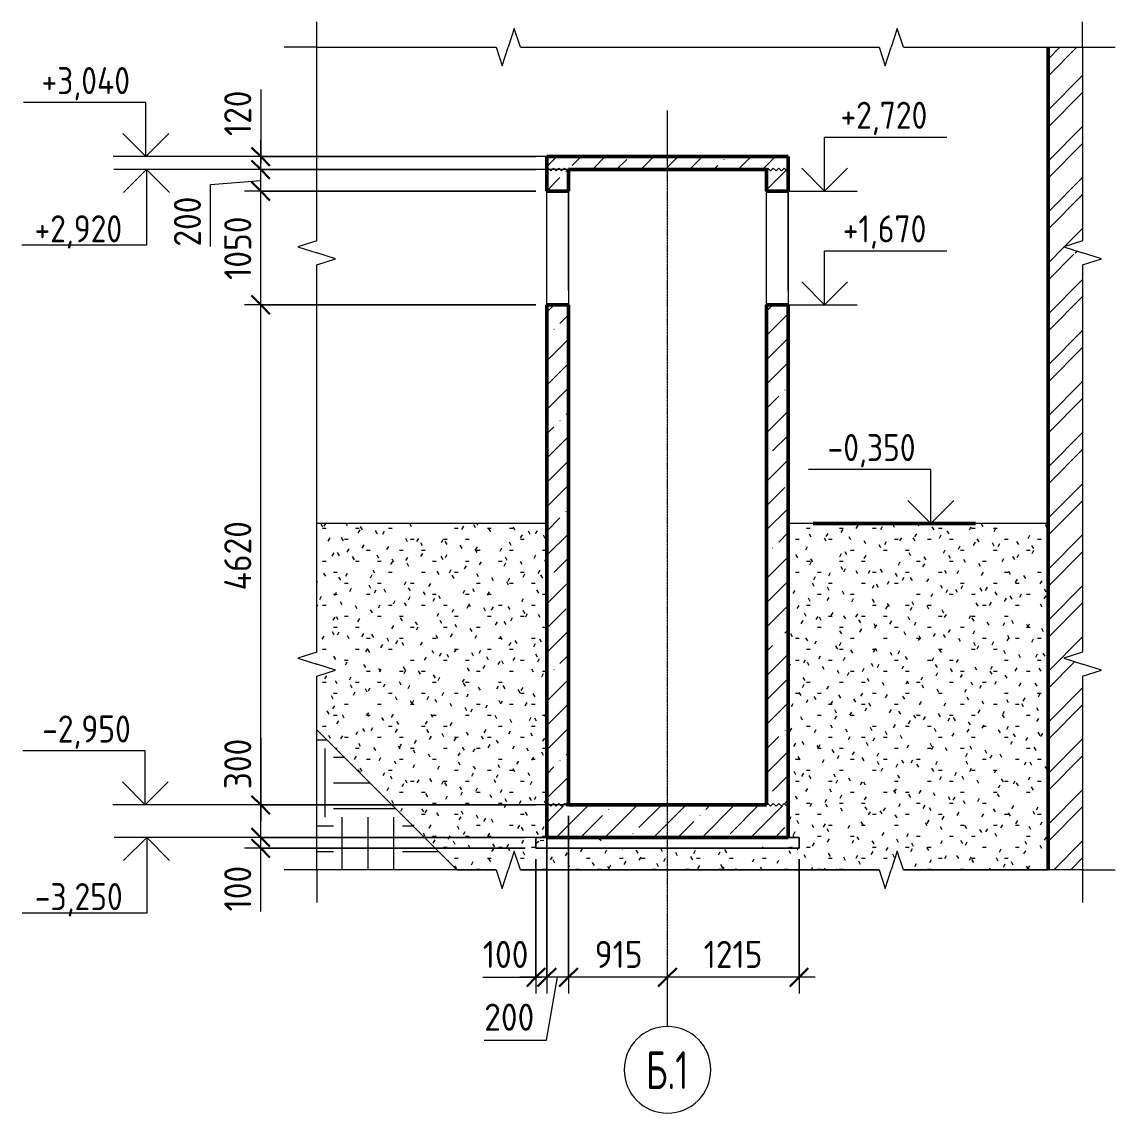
# Model space of a CAD drawing. Header units: millimetres. Extents: x -2461 to 50011, y -6221 to 38236.
# Drawn here: x 9208 to 19307, y -5797 to 4284 of the extents above; entities that cross this region are included whole.
import ezdxf

# ---------------------------------------------------------------- set-up
doc = ezdxf.new("R2010")
doc.units = ezdxf.units.MM
doc.linetypes.add('02 Штрихпунктирная _20 мм_', pattern=[25, 20, -2.5, 0, -2.5])
for name, color, linetype, lineweight in [('AA_Dim', 7, 'Continuous', 9), ('AA_Dim-100', 7, 'Continuous', 9), ('AA_Linii', 7, 'Continuous', 9), ('AA_Oformlenie', 7, 'Continuous', 9), ('AA_Vinoska', 7, 'Continuous', 9), ('AA_Visotnaya otmetka', 7, 'Continuous', 9), ('AF_Okno', 7, 'Continuous', 18), ('AF_Perekritie', 7, 'Continuous', 50), ('AF_Perekritie_Опалубка', 253, 'Continuous', 18), ('AF_Pokritie', 7, 'Continuous', 9), ('AF_Stena', 7, 'Continuous', 18), ('AF_Stena_Опалубка', 253, 'Continuous', 18), ('KR_Fundament', 7, 'Continuous', 18), ('Оси', 7, 'Continuous', 9)]:
    doc.layers.add(name, color=color, linetype=linetype, lineweight=lineweight)
doc.styles.add('ISOCPEUR', font='isocpeur.ttf', dxfattribs={"width": 0.7, "height": 350})
doc.styles.add('ISOCPEUR_1', font='isocpeur.ttf', dxfattribs={"width": 0.85, "height": 250})
doc.styles.add('ISOCPEUR_2', font='isocpeur.ttf', dxfattribs={"width": 0.9, "height": 250})
doc.dimstyles.new('00_Точн_3_знака__прозр_', dxfattribs={"dimscale": 304.8, "dimtxt": 248.995294, "dimasz": 0.557743, "dimexe": 0.492126, "dimexo": 0.328084, "dimgap": 0.032808, "dimtad": 1, "dimdec": 3, "dimrnd": 0.001, "dimdsep": 46, "dimtxsty": 'ISOCPEUR_2', "dimblk1": 'OBLIQUE', "dimblk2": 'OBLIQUE', "dimsah": 1, "dimcen": 0.09, "dimdle": 0.492126, "dimazin": 0, "dimtfac": 1, "dimtdec": 4, "dimtix": 1, "dimtmove": 1, "dimatfit": 3, "dimfxl": 1, "dimtvp": 1, "dimtolj": 1, "dimtzin": 0, "dimlwd": 18, "dimlwe": 18, "dimarcsym": 2})
doc.dimstyles.new('00_Точн_3_знака__прозр__1', dxfattribs={"dimscale": 304.8, "dimtxt": 248.995294, "dimasz": 0.557743, "dimexe": 0.492126, "dimexo": 0.328084, "dimgap": 0.032808, "dimtad": 1, "dimdec": 3, "dimrnd": 0.001, "dimdsep": 46, "dimtxsty": 'ISOCPEUR_2', "dimblk1": 'OBLIQUE', "dimblk2": 'OBLIQUE', "dimsah": 1, "dimcen": 0.09, "dimdle": 0.492126, "dimazin": 0, "dimtfac": 1, "dimtdec": 4, "dimtix": 1, "dimtmove": 0, "dimatfit": 3, "dimfxl": 1, "dimtvp": 1, "dimtolj": 1, "dimtzin": 0, "dimlwd": 18, "dimlwe": 18, "dimarcsym": 2})
pattern_1 = [(45, (14627.52, 825), (-224.506, 224.506), []), (45, (14852.03, 825), (-224.506, 224.506), [396.875, -79.375, 3.353, -76.022])]

# ---------------------------------------------------------------- blocks, each defined once
blk = doc.blocks.new('231_Отверстие прямоугольное в стене _Окно_Стена_ - Отверстие прямоугольное с обрамлением-4140413-1-1 Опалубка')
at = {"layer": 'AF_Okno', "lineweight": 9}
for p, q in [((-34510, 2620), (-34510, 2716)), ((-34310, 2620), (-34310, 2720)), ((-34510, 1670), (-34510, 2620)), ((-34310, 1804), (-34310, 2620))]:
    blk.add_line(p, q, dxfattribs=at)
blk = doc.blocks.new('Последовательность узлов - 3мм масшт20 маскировка-904226-1-1 Опалубка')
at = {"layer": 'AA_Oformlenie'}
for p, q in [((-32480, 2920), (-32467.5, 2932.5)), ((-32442.5, 2907.5), (-32467.5, 2932.5)), ((-32430, 2920), (-32417.5, 2932.5)), ((-32392.5, 2907.5), (-32417.5, 2932.5)), ((-32380, 2920), (-32367.5, 2932.5)), ((-32342.5, 2907.5), (-32367.5, 2932.5)), ((-32330, 2920), (-32317.5, 2932.5)), ((-32292.5, 2907.5), (-32317.5, 2932.5)), ((-32430, 2920), (-32442.5, 2907.5)), ((-32380, 2920), (-32392.5, 2907.5)), ((-32330, 2920), (-32342.5, 2907.5)), ((-32280, 2920), (-32292.5, 2907.5))]:
    blk.add_line(p, q, dxfattribs=at)
blk = doc.blocks.new('011_Прямоугольник обрыва _ЭлУзла_ - 011_Прямоугольник обрыва _ЭлУзла_-4136031-1-1 Опалубка')
at = {"layer": 'AA_Oformlenie'}
for p, q in [((-36635, 2263), (-36635, 4050)), ((-36635, 4050), (-34976, 4050)), ((-34754, 4050), (-31439, 4050)), ((-31216, 4050), (-29560, 4050)), ((-29560, 4050), (-29560, 2263)), ((-36635, -1537), (-36635, 2040)), ((-29560, 2040), (-29560, -1537)), ((-36635, -3550), (-36635, -1760)), ((-29560, -1760), (-29560, -3550)), ((-34976, -3550), (-36635, -3550)), ((-31439, -3550), (-34754, -3550)), ((-29560, -3550), (-31216, -3550))]:
    blk.add_line(p, q, dxfattribs=at)
blk = doc.blocks.new('Ось сетки - d_4мм-2765513-1-1 Опалубка')
at = {"layer": 'Оси'}
for start, end in [(0, 180), (0, 180), (180, 360), (180, 360)]:
    blk.add_arc((-33395, -5397), 400, start, end, dxfattribs=at)
blk = doc.blocks.new('DIMBLOCK13-1-1 Опалубка')
at = {"layer": 'AA_Dim-100', "lineweight": 18}
for p, q in [((16387, -3450), (16387, -4692)), ((16387, -4542), (16387, -3450)), ((15172, -4563), (15172, -4392)), ((16537, -4542), (15172, -4542)), ((15172, -4542), (15172, -4563))]:
    blk.add_line(p, q, dxfattribs=at)
at = {"layer": 'AA_Dim-100', "lineweight": 30}
for p, q in [((15172, -4542), (15087, -4627)), ((15172, -4542), (15257, -4457)), ((16387, -4542), (16302, -4627)), ((16387, -4542), (16472, -4457))]:
    blk.add_line(p, q, dxfattribs=at)
at = {"layer": 'AA_Dim-100', "color": 0, "lineweight": 18, "insert": (15506, -4206), "char_height": 250, "width": 655.05, "attachment_point": 1, "line_spacing_factor": 1.149209, "style": 'ISOCPEUR_2'}
blk.add_mtext('1215', dxfattribs=at)
blk = doc.blocks.new('_Oblique')
at = {"color": 0, "linetype": 'ByBlock', "lineweight": -2}
blk.add_line((-0.5, -0.5), (0.5, 0.5), dxfattribs=at)
blk = doc.blocks.new('DIMBLOCK14-1-1 Опалубка')
at = {"layer": 'AA_Dim-100', "lineweight": 18}
for p, q in [((14257, -3050), (14257, -4692)), ((14257, -4542), (14257, -3050)), ((15172, -4563), (15172, -4392)), ((15172, -4542), (14257, -4542)), ((15172, -4542), (15172, -4563))]:
    blk.add_line(p, q, dxfattribs=at)
at = {"layer": 'AA_Dim-100', "lineweight": 30}
for p, q in [((14257, -4542), (14172, -4627)), ((14257, -4542), (14342, -4457)), ((15172, -4542), (15087, -4627)), ((15172, -4542), (15257, -4457))]:
    blk.add_line(p, q, dxfattribs=at)
at = {"layer": 'AA_Dim-100', "color": 0, "lineweight": 18, "insert": (14499, -4206), "char_height": 250, "width": 517.14, "attachment_point": 1, "line_spacing_factor": 1.149209, "style": 'ISOCPEUR_2'}
blk.add_mtext('915', dxfattribs=at)
blk = doc.blocks.new('DIMBLOCK15-1-1 Опалубка')
at = {"layer": 'AA_Dim-100', "lineweight": 18}
for p, q in [((14057, -3050), (14057, -4692)), ((14057, -4542), (14057, -3050)), ((14257, -3050), (14257, -4692)), ((14257, -4542), (14257, -3050)), ((14053, -5122), (14157, -4542)), ((14257, -4542), (14057, -4542)), ((13479, -5122), (14053, -5122))]:
    blk.add_line(p, q, dxfattribs=at)
at = {"layer": 'AA_Dim-100', "lineweight": 30}
for p, q in [((14057, -4542), (13972, -4627)), ((14057, -4542), (14142, -4457)), ((14257, -4542), (14172, -4627)), ((14257, -4542), (14342, -4457))]:
    blk.add_line(p, q, dxfattribs=at)
at = {"layer": 'AA_Dim-100', "color": 0, "lineweight": 18, "insert": (13479, -4786), "char_height": 250, "width": 568.86, "attachment_point": 1, "line_spacing_factor": 1.149209, "style": 'ISOCPEUR_2'}
blk.add_mtext('200', dxfattribs=at)
blk = doc.blocks.new('DIMBLOCK16-1-1 Опалубка')
at = {"layer": 'AA_Dim-100', "lineweight": 18}
for p, q in [((14057, -3050), (14057, -4692)), ((14057, -4542), (14057, -3050)), ((13957, -3450), (13957, -4692)), ((13957, -4542), (13957, -3450)), ((13466, -4542), (13996, -4542)), ((14057, -4542), (13807, -4542)), ((13996, -4542), (14007, -4542))]:
    blk.add_line(p, q, dxfattribs=at)
at = {"layer": 'AA_Dim-100', "lineweight": 30}
for p, q in [((13957, -4542), (13872, -4627)), ((13957, -4542), (14042, -4457)), ((14057, -4542), (13972, -4627)), ((14057, -4542), (14142, -4457))]:
    blk.add_line(p, q, dxfattribs=at)
at = {"layer": 'AA_Dim-100', "color": 0, "lineweight": 18, "insert": (13466, -4206), "char_height": 250, "width": 517.14, "attachment_point": 1, "line_spacing_factor": 1.149209, "style": 'ISOCPEUR_2'}
blk.add_mtext('100', dxfattribs=at)
blk = doc.blocks.new('DIMBLOCK17-1-1 Опалубка')
at = {"layer": 'AA_Dim-100', "lineweight": 30}
for p, q in [((11414, -3250), (11329, -3165)), ((11414, -3350), (11329, -3265)), ((11414, -3250), (11499, -3335)), ((11414, -3350), (11499, -3435))]:
    blk.add_line(p, q, dxfattribs=at)
at = {"layer": 'AA_Dim-100', "lineweight": 18}
for p, q in [((13857, -3250), (11264, -3250)), ((11414, -3500), (11414, -3250)), ((11414, -3250), (13857, -3250)), ((11414, -3403), (11414, -3300)), ((13857, -3350), (11264, -3350)), ((11414, -3350), (13857, -3350)), ((11414, -3934), (11414, -3403))]:
    blk.add_line(p, q, dxfattribs=at)
at = {"layer": 'AA_Dim-100', "color": 0, "lineweight": 18, "insert": (11077, -3934), "char_height": 250, "width": 517.14, "attachment_point": 1, "rotation": 90, "line_spacing_factor": 1.149209, "style": 'ISOCPEUR_2'}
blk.add_mtext('100', dxfattribs=at)
blk = doc.blocks.new('DIMBLOCK18-1-1 Опалубка')
at = {"layer": 'AA_Dim-100', "lineweight": 18}
for p, q in [((11414, -2331), (11414, -2905)), ((11414, -2905), (11414, -3100)), ((13957, -2950), (11264, -2950)), ((11414, -3250), (11414, -2950)), ((11414, -2950), (13957, -2950)), ((13857, -3250), (11264, -3250)), ((11414, -3250), (13857, -3250))]:
    blk.add_line(p, q, dxfattribs=at)
at = {"layer": 'AA_Dim-100', "lineweight": 30}
for p, q in [((11414, -2950), (11329, -2865)), ((11414, -2950), (11499, -3035)), ((11414, -3250), (11329, -3165)), ((11414, -3250), (11499, -3335))]:
    blk.add_line(p, q, dxfattribs=at)
at = {"layer": 'AA_Dim-100', "color": 0, "lineweight": 18, "insert": (11077, -2805), "char_height": 250, "width": 568.86, "attachment_point": 1, "rotation": 90, "line_spacing_factor": 1.149209, "style": 'ISOCPEUR_2'}
blk.add_mtext('300', dxfattribs=at)
blk = doc.blocks.new('DIMBLOCK19-1-1 Опалубка')
at = {"layer": 'AA_Dim-100', "lineweight": 30}
for p, q in [((11414, 1670), (11329, 1755)), ((11414, 1670), (11499, 1585)), ((11414, -2950), (11329, -2865)), ((11414, -2950), (11499, -3035))]:
    blk.add_line(p, q, dxfattribs=at)
at = {"layer": 'AA_Dim-100', "lineweight": 18}
for p, q in [((13957, 1670), (11264, 1670)), ((11414, -2950), (11414, 1670)), ((11414, 1670), (13957, 1670)), ((13957, -2950), (11264, -2950)), ((11414, -2950), (13957, -2950))]:
    blk.add_line(p, q, dxfattribs=at)
at = {"layer": 'AA_Dim-100', "color": 0, "lineweight": 18, "insert": (11077, -968), "char_height": 250, "width": 787.21, "attachment_point": 1, "rotation": 90, "line_spacing_factor": 1.149209, "style": 'ISOCPEUR_2'}
blk.add_mtext('4620', dxfattribs=at)
blk = doc.blocks.new('DIMBLOCK20-1-1 Опалубка')
at = {"layer": 'AA_Dim-100', "lineweight": 30}
for p, q in [((11414, 2720), (11329, 2805)), ((11414, 2720), (11499, 2635)), ((11414, 1670), (11329, 1755)), ((11414, 1670), (11499, 1585))]:
    blk.add_line(p, q, dxfattribs=at)
at = {"layer": 'AA_Dim-100', "lineweight": 18}
for p, q in [((13957, 2720), (11264, 2720)), ((11414, 1670), (11414, 2720)), ((11414, 2720), (13957, 2720)), ((13957, 1670), (11264, 1670)), ((11414, 1670), (13957, 1670))]:
    blk.add_line(p, q, dxfattribs=at)
at = {"layer": 'AA_Dim-100', "color": 0, "lineweight": 18, "insert": (11077, 1901), "char_height": 250, "width": 706.76, "attachment_point": 1, "rotation": 90, "line_spacing_factor": 1.149209, "style": 'ISOCPEUR_2'}
blk.add_mtext('1050', dxfattribs=at)
blk = doc.blocks.new('DIMBLOCK21-1-1 Опалубка')
at = {"layer": 'AA_Dim-100', "lineweight": 30}
for p, q in [((11414, 2920), (11329, 3005)), ((11414, 2920), (11499, 2835)), ((11414, 2720), (11329, 2805)), ((11414, 2720), (11499, 2635))]:
    blk.add_line(p, q, dxfattribs=at)
at = {"layer": 'AA_Dim-100', "lineweight": 18}
for p, q in [((13957, 2920), (11264, 2920)), ((11414, 2720), (11414, 2920)), ((11414, 2920), (13957, 2920)), ((10949, 2782), (11414, 2820)), ((10949, 2208), (10949, 2782)), ((13957, 2720), (11264, 2720)), ((11414, 2720), (13957, 2720))]:
    blk.add_line(p, q, dxfattribs=at)
at = {"layer": 'AA_Dim-100', "color": 0, "lineweight": 18, "insert": (10612, 2208), "char_height": 250, "width": 568.86, "attachment_point": 1, "rotation": 90, "line_spacing_factor": 1.149209, "style": 'ISOCPEUR_2'}
blk.add_mtext('200', dxfattribs=at)
blk = doc.blocks.new('DIMBLOCK22-1-1 Опалубка')
at = {"layer": 'AA_Dim-100', "lineweight": 18}
for p, q in [((11414, 3660), (11414, 3129)), ((11414, 2920), (11414, 3190)), ((13957, 3040), (11264, 3040)), ((11414, 3129), (11414, 2980)), ((11414, 3040), (13957, 3040)), ((13957, 2920), (11264, 2920)), ((11414, 2920), (13957, 2920))]:
    blk.add_line(p, q, dxfattribs=at)
at = {"layer": 'AA_Dim-100', "lineweight": 30}
for p, q in [((11414, 3040), (11329, 3125)), ((11414, 3040), (11499, 2955)), ((11414, 2920), (11329, 3005)), ((11414, 2920), (11499, 2835))]:
    blk.add_line(p, q, dxfattribs=at)
at = {"layer": 'AA_Dim-100', "color": 0, "lineweight": 18, "insert": (11077, 3229), "char_height": 250, "width": 517.14, "attachment_point": 1, "rotation": 90, "line_spacing_factor": 1.149209, "style": 'ISOCPEUR_2'}
blk.add_mtext('120', dxfattribs=at)
blk = doc.blocks.new('Высотные отметки - Стрелка вверх-400292-1-1 Опалубка')
at = {"layer": 'AA_Vinoska'}
for p, q in [((-30963, 150), (-32093, 150)), ((-30963, -350), (-30963, 150)), ((-30963, -350), (-31175, -138)), ((-30963, -350), (-30751, -138)), ((-30663, -350), (-31263, -350))]:
    blk.add_line(p, q, dxfattribs=at)
blk = doc.blocks.new('Высотные отметки - Стрелка вниз высокая-400290-1-1 Опалубка')
at = {"layer": 'AA_Vinoska'}
for p, q in [((-37908, 2920), (-38508, 2920)), ((-38208, 2920), (-38421, 2708)), ((-38208, 2920), (-38208, 2220)), ((-38208, 2920), (-37996, 2708)), ((-38208, 2220), (-39358, 2220))]:
    blk.add_line(p, q, dxfattribs=at)

msp = doc.modelspace()

# ---------------------------------------------------------------- hatches: boundary and pattern name
at = {"layer": 'AA_Oformlenie'}
h = msp.add_hatch(dxfattribs=at)
h.set_pattern_fill('FP_6', color=250, style=0, pattern_type=2)
h.set_pattern_definition([(0, (14627.52, 825), (406.4, 101.6), [33.528, -271.272, 33.528, -271.272, -1625.6]), (0, (14627.52, 825), (406.4, 101.6), [-609.6, 33.528, -576.072, 33.528, -271.272, -711.2]), (0, (14627.52, 825), (406.4, 101.6), [-1524, 33.528, -169.672, 33.528, -474.472]), (120, (14779.92, 875.8), (-291.1882, 301.1527), [33.528, -271.272, 33.528, -271.272, -1625.6]), (120, (14779.92, 875.8), (-291.1882, 301.1527), [-609.6, 33.528, -576.072, 33.528, -271.272, -711.2]), (120, (14779.92, 875.8), (-291.1882, 301.1527), [-1524, 33.528, -169.672, 33.528, -474.472]), (240, (14830.72, 1079), (-115.2118, -402.7527), [33.528, -271.272, 33.528, -271.272, -1625.6]), (240, (14830.72, 1079), (-115.2118, -402.7527), [-609.6, 33.528, -576.072, 33.528, -271.272, -711.2]), (240, (14830.72, 1079), (-115.2118, -402.7527), [-1524, 33.528, -169.672, 33.528, -474.472])])
h.paths.add_polyline_path([(13590.3069, -3550), (13590.3069, -3469.6891), (13700.3069, -3469.6891), (13700.3069, -3550), (13756.6155, -3376.6997), (13812.9242, -3550), (17127.792, -3550), (17127.792, -3469.6891), (17237.792, -3469.6891), (17237.792, -3550), (17294.1007, -3376.6997), (17350.4094, -3550), (18686.5346, -3550), (18686.5346, -350), (16286.5346, -350), (16286.5346, -3250), (16386.5346, -3250), (16386.5346, -3350), (13956.5346, -3350), (13956.5346, -3250), (14056.5346, -3250), (14056.5346, -350), (11931.5643, -350), (11931.5643, -1537.3827), (12010.0697, -1537.3827), (12010.0697, -1650), (11931.5643, -1650), (12104.7694, -1705), (11931.5643, -1760), (11931.5643, -2255.0296), (13226.5346, -3550)])
h = msp.add_hatch(dxfattribs=at)
h.set_pattern_fill('FP_7', color=250, style=0, pattern_type=2)
h.set_pattern_definition([(0, (14627.5, 825), (635, 635), [635, -635]), (0, (14627.5, 1063.1), (635, 635), [635, -635]), (0, (14627.5, 1301.25), (635, 635), [635, -635]), (90, (14706.9, 1380.6), (-635, 635), [635, -635]), (90, (14945, 1380.6), (-635, 635), [635, -635]), (90, (15183.15, 1380.6), (-635, 635), [635, -635])])
h.paths.add_polyline_path([(11931.5643, -3550), (13226.5346, -3550), (11931.5643, -2255.0296)])
at = {"layer": 'AF_Perekritie', "lineweight": 9}
h = msp.add_hatch(dxfattribs=at)
h.set_pattern_fill('FP_3', color=256, style=0, pattern_type=2)
h.set_pattern_definition(pattern_1)
h.paths.add_polyline_path([(14256.5346, 2920), (16086.5346, 2920), (16086.5346, 2928), (16286.5346, 2928), (16286.5346, 3040), (14056.5346, 3040), (14056.5346, 2928), (14256.5346, 2928)])
h = msp.add_hatch(dxfattribs=at)
h.set_pattern_fill('FP_3', color=256, style=0, pattern_type=2)
h.set_pattern_definition(pattern_1)
h.paths.add_polyline_path([(14256.5346, -3250), (16286.5346, -3250), (16286.5346, -2958), (16086.5346, -2958), (16086.5346, -2950), (14256.5346, -2950), (14256.5346, -2958), (14056.5346, -2958), (14056.5346, -3250), (14206.5346, -3250)])
at = {"layer": 'AF_Pokritie'}
h = msp.add_hatch(dxfattribs=at)
h.set_pattern_fill('FP_5', color=256, style=0, pattern_type=2)
h.set_pattern_definition([(50, (14627.5, 825), (728.74, -63.756), [76.2, -838.2]), (355, (14627.5, 825), (-140.97, 764.23), [60.96, -670.56]), (100.451, (14688.25, 819.7), (587.77, 700.47), [64.76, -712.36]), (46.184, (14627.5, 1028.2), (1084.32, -168.17), [114.3, -1257.3]), (96.636, (14717.9, 1014.2), (949.6, 989.7), [97.14, -1068.54]), (351.184, (14627.5, 1028.2), (949.62, 989.7), [91.44, -1005.84]), (21, (14729.1, 977.4), (606.46, -409.06), [76.2, -838.2]), (326, (14729.1, 977.4), (247.21, 736.75), [60.96, -670.56]), (71.451, (14779.66, 943.3), (853.67, 327.69), [64.76, -712.36]), (37.5, (14627.52, 825), (12.355, 338.22), [33.528, -628.904, 33.528, -647.192, -673.1]), (37.5, (14627.52, 825), (12.355, 338.22), [-1343.15, 33.53, -639.57]), (7.5, (14627.52, 825), (267.28, 400.722), [33.528, -354.584, 33.528, -613.664, -256.54]), (7.5, (14627.52, 825), (267.28, 400.722), [-1035.304, 33.53, -223.01]), (327.5, (14400.95, 825), (542.363, -22.915), [33.528, -220.472, 33.528, -758.952, -1051.56]), (327.5, (14400.95, 825), (542.363, -22.915), [-1046.48, 33.53, -1018.03]), (317.5, (14299.35, 825), (592.517, 101.707), [33.53, -296.67, 33.53, -492.76, -746.76]), (317.5, (14299.35, 825), (592.517, 101.707), [-856.49, 33.53, -713.23])])
h.paths.add_polyline_path([(15472.1541, -3350), (16386.5346, -3350), (16386.5346, -3250), (13956.5346, -3250), (13956.5346, -3350), (14056.5346, -3350)])
at = {"layer": 'AF_Stena', "lineweight": 9}
h = msp.add_hatch(dxfattribs=at)
h.set_pattern_fill('FP_4', color=256, style=0, pattern_type=2)
h.set_pattern_definition([(45, (14627.52, 825), (-235.732, 235.732), []), (45, (14784.68, 825), (-235.732, 235.732), [])])
h.paths.add_polyline_path([(19006.5346, -3550), (19006.5346, -1760), (18926.2237, -1760), (18926.2237, -1650), (19006.5346, -1650), (18833.2343, -1593.6913), (19006.5346, -1537.3827), (19006.5346, 2040), (18926.2237, 2040), (18926.2237, 2150), (19006.5346, 2150), (18833.2343, 2206.3087), (19006.5346, 2262.6173), (19006.5346, 4050), (18686.5346, 4050), (18686.5346, -3550)])
h = msp.add_hatch(dxfattribs=at)
h.set_pattern_fill('FP_3', color=256, style=0, pattern_type=2)
h.set_pattern_definition(pattern_1)
h.paths.add_polyline_path([(14106.5346, -2942), (14256.5346, -2942), (14256.5346, 1670), (14056.5346, 1670), (14056.5346, -2942)])
h.paths.add_polyline_path([(14106.5346, 2720), (14256.5346, 2720), (14256.5346, 2912), (14056.5346, 2912), (14056.5346, 2720)])
h = msp.add_hatch(dxfattribs=at)
h.set_pattern_fill('FP_3', color=256, style=0, pattern_type=2)
h.set_pattern_definition(pattern_1)
h.paths.add_polyline_path([(16186.5346, -2942), (16286.5346, -2942), (16286.5346, 1670), (16086.5346, 1670), (16086.5346, -2942), (16136.5346, -2942)])
h.paths.add_polyline_path([(16086.5346, 2720), (16286.5346, 2720), (16286.5346, 2912), (16086.5346, 2912)])

# ---------------------------------------------------------------- linework, layer by layer
at = {"layer": 'AA_Linii'}
for p, q in [((14056.5346, -350), (11931.5643, -350)), ((14056.5346, -3250), (14056.5346, -350)), ((18686.5346, -350), (16286.5346, -350)), ((16286.5346, -350), (16286.5346, -3250)), ((18686.5346, -3550), (18686.5346, -350)), ((18686.5346, -3250), (18686.5346, -1165)), ((11931.5643, -2255.0296), (13226.5346, -3550)), ((13226.5346, -3550), (11931.5643, -2255.0296)), ((13726.5346, -3250), (13226.5346, -3250)), ((13956.5346, -3350), (13956.5346, -3250)), ((13956.5346, -3250), (14056.5346, -3250)), ((16286.5346, -3250), (16386.5346, -3250)), ((16386.5346, -3250), (16386.5346, -3350)), ((18686.5346, -3550), (18686.5346, -3250)), ((16386.5346, -3350), (13956.5346, -3350)), ((13226.5346, -3550), (13590.3069, -3550)), ((13590.3069, -3550), (13226.5346, -3550)), ((13812.9242, -3550), (17127.792, -3550)), ((17127.792, -3550), (13812.9242, -3550)), ((17350.4094, -3550), (18686.5346, -3550)), ((18686.5346, -3550), (17350.4094, -3550))]:
    msp.add_line(p, q, dxfattribs=at)
at = {"layer": 'AA_Linii', "lineweight": 50}
msp.add_line((16516.5346, -350), (18016.5346, -350), dxfattribs=at)
at = {"layer": 'AA_Vinoska'}
for p, q in [((11931.5643, 4050), (11931.5643, 4284.3944)), ((19006.5346, 4050), (19006.5346, 4284.3944)), ((13756.6155, 4223.3003), (13700.3069, 4050)), ((13812.9242, 4050), (13756.6155, 4223.3003)), ((17294.1007, 4223.3003), (17237.792, 4050)), ((17350.4094, 4050), (17294.1007, 4223.3003)), ((11931.5643, 4050), (11631.5643, 4050)), ((13590.3069, 4050), (13645.3069, 3876.7949)), ((13645.3069, 3876.7949), (13700.3069, 4050)), ((17127.792, 4050), (17182.792, 3876.7949)), ((17182.792, 3876.7949), (17237.792, 4050)), ((19006.5346, 4050), (19306.5346, 4050)), ((11931.5643, 2262.6173), (11758.264, 2206.3087)), ((19006.5346, 2262.6173), (18833.2343, 2206.3087)), ((11758.264, 2206.3087), (11931.5643, 2150)), ((12104.7694, 2095), (11931.5643, 2150)), ((18833.2343, 2206.3087), (19006.5346, 2150)), ((19179.7397, 2095), (19006.5346, 2150)), ((11931.5643, 2040), (12104.7694, 2095)), ((19006.5346, 2040), (19179.7397, 2095)), ((11931.5643, -1537.3827), (11758.264, -1593.6913)), ((11758.264, -1593.6913), (11931.5643, -1650)), ((19006.5346, -1537.3827), (18833.2343, -1593.6913)), ((18833.2343, -1593.6913), (19006.5346, -1650)), ((12104.7694, -1705), (11931.5643, -1650)), ((11931.5643, -1760), (12104.7694, -1705)), ((19179.7397, -1705), (19006.5346, -1650)), ((19006.5346, -1760), (19179.7397, -1705)), ((13756.6155, -3376.6997), (13700.3069, -3550)), ((13812.9242, -3550), (13756.6155, -3376.6997)), ((17294.1007, -3376.6997), (17237.792, -3550)), ((17350.4094, -3550), (17294.1007, -3376.6997)), ((11931.5643, -3550), (11631.5643, -3550)), ((11931.5643, -3550), (11931.5643, -3850)), ((13590.3069, -3550), (13645.3069, -3723.2051)), ((13645.3069, -3723.2051), (13700.3069, -3550)), ((17127.792, -3550), (17182.792, -3723.2051)), ((17182.792, -3723.2051), (17237.792, -3550)), ((19006.5346, -3550), (19306.5346, -3550)), ((19006.5346, -3550), (19006.5346, -3850))]:
    msp.add_line(p, q, dxfattribs=at)
at = {"layer": 'AA_Visotnaya otmetka'}
for p, q in [((14493.6211, 3040), (10352.7809, 3040)), ((14493.6211, 3040), (14493.6211, 3040)), ((14538.324, 2920), (10358.0565, 2920)), ((14538.324, 2920), (14538.324, 2920)), ((16186.5346, 2720), (16623.0988, 2720)), ((16186.5346, 2720), (16186.5346, 2720)), ((16186.5346, 1670), (16623.0988, 1670)), ((16186.5346, 1670), (16186.5346, 1670)), ((17603.763, -350), (17603.763, -350)), ((17603.763, -350), (17603.763, -350)), ((14706.0912, -2950), (10348.597, -2950)), ((14706.0912, -2950), (14706.0912, -2950)), ((14815.944, -3250), (10360.8028, -3250)), ((14815.944, -3250), (14815.944, -3250))]:
    msp.add_line(p, q, dxfattribs=at)
at = {"layer": 'AF_Perekritie_Опалубка', "lineweight": 50}
for p, q in [((16286.5346, 3040), (14056.5346, 3040)), ((14056.5346, 3040), (14056.5346, 2920)), ((16286.5346, 2920), (16286.5346, 3040)), ((14256.5346, 2920), (16086.5346, 2920))]:
    msp.add_line(p, q, dxfattribs=at)
at = {"layer": 'AF_Pokritie', "lineweight": 18}
for p, q in [((16386.5346, -3250), (13956.5346, -3250)), ((13956.5346, -3250), (13956.5346, -3350)), ((16386.5346, -3350), (16386.5346, -3250)), ((13956.5346, -3350), (16386.5346, -3350))]:
    msp.add_line(p, q, dxfattribs=at)
at = {"layer": 'AF_Stena_Опалубка', "lineweight": 50}
for p, q in [((18686.5346, 4050), (18686.5346, -3550)), ((14056.5346, 2920), (14056.5346, 2720)), ((14256.5346, 2720), (14256.5346, 2920)), ((16086.5346, 2920), (16086.5346, 2720)), ((16286.5346, 2720), (16286.5346, 2920)), ((14056.5346, 2720), (14256.5346, 2720)), ((16086.5346, 2720), (16286.5346, 2720)), ((14056.5346, 1670), (14056.5346, -2950)), ((14256.5346, 1670), (14056.5346, 1670)), ((14256.5346, -2950), (14256.5346, 1670)), ((16086.5346, 1670), (16086.5346, -2950)), ((16286.5346, 1670), (16086.5346, 1670)), ((16286.5346, -2950), (16286.5346, 1670))]:
    msp.add_line(p, q, dxfattribs=at)
at = {"layer": 'AF_Stena_Опалубка'}
for p, q in [((14056.5346, 1670), (14056.5346, 2720)), ((14256.5346, 2720), (14256.5346, 1670)), ((16086.5346, 1670), (16086.5346, 2720)), ((16286.5346, 2720), (16286.5346, 1670))]:
    msp.add_line(p, q, dxfattribs=at)
at = {"layer": 'KR_Fundament', "lineweight": 50}
for p, q in [((14056.5346, -2950), (14056.5346, -3250)), ((16086.5346, -2950), (14256.5346, -2950)), ((16286.5346, -3250), (16286.5346, -2950)), ((14056.5346, -3250), (16286.5346, -3250))]:
    msp.add_line(p, q, dxfattribs=at)
at = {"layer": 'Оси'}
for p, q in [((15171.5346, 2964.5232), (15171.5346, 3464.5232)), ((15171.5346, -4997.4215), (15171.5346, -4497.4215))]:
    msp.add_line(p, q, dxfattribs=at)
at = {"layer": 'Оси', "linetype": '02 Штрихпунктирная _20 мм_'}
msp.add_line((15171.5346, -4497.4215), (15171.5346, 2964.5232), dxfattribs=at)

# ---------------------------------------------------------------- block references
at = {"layer": 'AA_Oformlenie'}
for name, p in [('011_Прямоугольник обрыва _ЭлУзла_ - 011_Прямоугольник обрыва _ЭлУзла_-4136031-1-1 Опалубка', (48566.5346, 0)), ('Последовательность узлов - 3мм масшт20 маскировка-904226-1-1 Опалубка', (46536.5346, 0)), ('Последовательность узлов - 3мм масшт20 маскировка-904226-1-1 Опалубка', (48566.5346, 0)), ('Последовательность узлов - 3мм масшт20 маскировка-904226-1-1 Опалубка', (46536.5346, -5870)), ('Последовательность узлов - 3мм масшт20 маскировка-904226-1-1 Опалубка', (48566.5346, -5870))]:
    msp.add_blockref(name, p, dxfattribs=at)
at = {"layer": 'AA_Vinoska'}
for name in ['Высотные отметки - Стрелка вниз высокая-400290-1-1 Опалубка', 'Высотные отметки - Стрелка вверх-400292-1-1 Опалубка']:
    msp.add_blockref(name, (48566.5346, 0), dxfattribs=at)
at = {"layer": 'AA_Visotnaya otmetka'}
for name, p in [('Высотные отметки - Стрелка вверх-400292-1-1 Опалубка', (41315.5526, 3390)), ('Высотные отметки - Стрелка вверх-400292-1-1 Опалубка', (41311.3686, -2600)), ('Высотные отметки - Стрелка вниз высокая-400290-1-1 Опалубка', (48569.2809, -6170))]:
    msp.add_blockref(name, p, dxfattribs=at)
at = {"layer": 'AA_Visotnaya otmetka', "extrusion": (0, 0, -1)}
for p in [(14339.6728, 3070), (14339.6728, 2020)]:
    msp.add_blockref('Высотные отметки - Стрелка вверх-400292-1-1 Опалубка', p, dxfattribs=at)
at = {"layer": 'AF_Okno', "lineweight": 9}
for p in [(48566.5346, 0), (50596.5346, 0)]:
    msp.add_blockref('231_Отверстие прямоугольное в стене _Окно_Стена_ - Отверстие прямоугольное с обрамлением-4140413-1-1 Опалубка', p, dxfattribs=at)
at = {"layer": 'Оси'}
msp.add_blockref('Ось сетки - d_4мм-2765513-1-1 Опалубка', (48566.5346, 0), dxfattribs=at)

# ---------------------------------------------------------------- texts
at = {"layer": 'AA_Visotnaya otmetka', "char_height": 250, "attachment_point": 1, "line_spacing_factor": 1.149209, "style": 'ISOCPEUR_1'}
for s, insert, width in [('+3,040', (9389.4759, 3866.6139), 991.932037), ('+2,720', (16769.753, 3546.6139), 968.03006), ('+2,920', (9324.7107, 2497.7768), 968.03006), ('+1,670', (16790.9162, 2496.6139), 917.23836), ('-0,350', (16650.4171, 476.6139), 968.03006), ('-2,950', (9395.2511, -2123.3861), 968.03006), ('-3,250', (9327.457, -3672.2232), 968.03006)]:
    msp.add_mtext(s, dxfattribs=dict(at, insert=insert, width=width))
at = {"layer": 'Оси', "char_height": 350, "width": 241.307937, "attachment_point": 1, "style": 'ISOCPEUR'}
for s, insert in [('\\fISOCPEUR|b0|i0|c204|p34|;\\W.7;Б', (14972.254, -5225.0756)), ('.1', (15171.3529, -5225.0756))]:
    msp.add_mtext(s, dxfattribs=dict(at, insert=insert))

# ---------------------------------------------------------------- dimensions: what is measured, and where the dimension line sits
at = {"layer": 'AA_Dim', "lineweight": 18}
for base, p1, p2, override, picture, middle in [((11414.1029, 3040), (14056.5346, 2920), (14056.5346, 3040), {"dimpost": '<>', "dimfxl": 120}, 'DIMBLOCK22-1-1 Опалубка', (11244.1557, 3487.7057)), ((11414.1029, 2920), (14056.5346, 2720), (14056.5346, 2920), {"dimpost": '<>', "dimfxl": 200}, 'DIMBLOCK21-1-1 Опалубка', (10778.6779, 2492.4478)), ((11414.1029, -2950), (13956.5346, -3250), (14056.5346, -2950), {"dimpost": '<>', "dimfxl": 316.227766}, 'DIMBLOCK18-1-1 Опалубка', (11244.1557, -2520.3701)), ((11414.1029, -3250), (13956.5346, -3350), (13956.5346, -3250), {"dimpost": '<>', "dimfxl": 100}, 'DIMBLOCK17-1-1 Опалубка', (11244.1557, -3675.0237))]:
    dim = msp.add_linear_dim(base=base, p1=p1, p2=p2, angle=90, dimstyle='00_Точн_3_знака__прозр_', override=override, dxfattribs=at)
    dim.commit()
    dim.dimension.update_dxf_attribs({"geometry": picture, "text_midpoint": middle, "dimtype": 160, "text_rotation": 90})
for base, p1, p2, override, picture, middle in [((11414.1029, 2720), (14056.5346, 1670), (14056.5346, 2720), {"dimpost": '<>', "dimfxl": 1050}, 'DIMBLOCK20-1-1 Опалубка', (11279.1029, 2195)), ((11414.1029, 1670), (14056.5346, -2950), (14056.5346, 1670), {"dimpost": '<>', "dimfxl": 4620}, 'DIMBLOCK19-1-1 Опалубка', (11279.1029, -640))]:
    dim = msp.add_linear_dim(base=base, p1=p1, p2=p2, angle=90, dimstyle='00_Точн_3_знака__прозр__1', override=override, dxfattribs=at)
    dim.commit()
    dim.dimension.update_dxf_attribs({"geometry": picture, "text_midpoint": middle})
for base, p1, p2, override, picture, middle in [((13956.5346, -4542.304), (14056.5346, -2950), (13956.5346, -3350), {"dimpost": '<>', "dimfxl": 412.310563}, 'DIMBLOCK16-1-1 Опалубка', (13724.0838, -4372.3568)), ((14056.5346, -4542.304), (14256.5346, -2950), (14056.5346, -2950), {"dimpost": '<>', "dimfxl": 200}, 'DIMBLOCK15-1-1 Опалубка', (13763.287, -4952.3362))]:
    dim = msp.add_linear_dim(base=base, p1=p1, p2=p2, dimstyle='00_Точн_3_знака__прозр_', override=override, dxfattribs=at)
    dim.commit()
    dim.dimension.update_dxf_attribs({"geometry": picture, "text_midpoint": middle, "dimtype": 160})
for base, p1, p2, override, picture, middle in [((14256.5346, -4542.304), (15171.5346, -4662.5122), (14256.5346, -2950), {"dimpost": '<>', "dimfxl": 1941.628956}, 'DIMBLOCK14-1-1 Опалубка', (14714.0346, -4407.304)), ((15171.5346, -4542.304), (16386.5346, -3350), (15171.5346, -4662.5122), {"dimpost": '<>', "dimfxl": 1788.550601}, 'DIMBLOCK13-1-1 Опалубка', (15779.0346, -4407.304))]:
    dim = msp.add_linear_dim(base=base, p1=p1, p2=p2, dimstyle='00_Точн_3_знака__прозр__1', override=override, dxfattribs=at)
    dim.commit()
    dim.dimension.update_dxf_attribs({"geometry": picture, "text_midpoint": middle})

doc.saveas('drawing.dxf')
